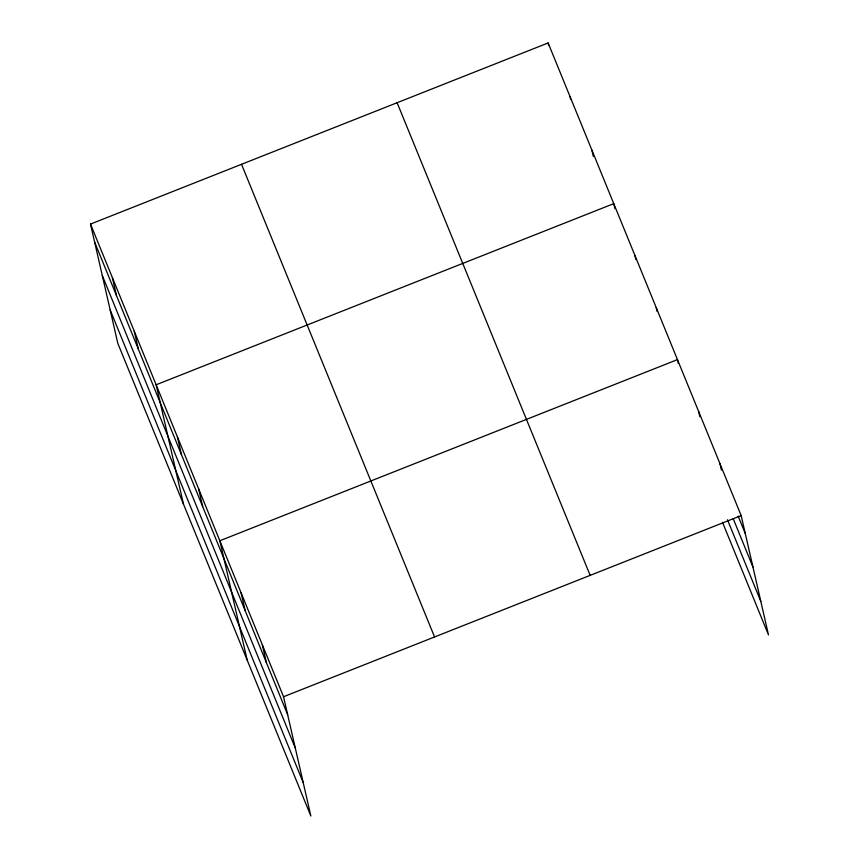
<?xml version="1.0" encoding="UTF-8"?>
<svg xmlns="http://www.w3.org/2000/svg" width="859" height="859" viewBox="0 0 859 859"><rect width="100%" height="100%" fill="white"/><g stroke="black" fill="none" stroke-linecap="round" stroke-linejoin="round"><path stroke-width="1.29" d="M90.506 224.081L283.545 696.735L310.872 816.05L117.833 343.407L90.506 224.081L548.128 42.95L741.167 515.593L768.494 634.919L722.494 522.272M283.545 696.735L741.167 515.593M738.203 516.205L745.279 533.536M733.221 518.707L752.935 566.994M727.466 519.759L760.838 601.461M397.116 102.726L590.154 575.369M241.519 164.305L434.557 636.959M94.608 242.013L287.647 714.667M102.275 275.471L295.313 748.125M110.167 309.949L303.206 782.592M719.939 463.602L721.399 470.013M698.7 411.611L699.87 416.744M678.342 363.464L677.461 359.62L219.84 540.751L247.167 660.077M656.233 307.629L657.114 311.473M634.994 255.638L635.875 259.482M614.937 208.769L613.766 203.647L156.134 384.778L183.461 504.104M591.883 150.078L593.354 156.488M570.011 96.519L570.591 99.075M548.128 42.95L548.718 45.516M262.306 644.733L266.419 662.676M241.078 592.742L245.18 610.685M198.601 488.76L202.713 506.703M177.373 436.769L181.474 454.712M134.262 331.22L138.363 349.151M112.379 277.65L116.491 295.582"/></g></svg>
